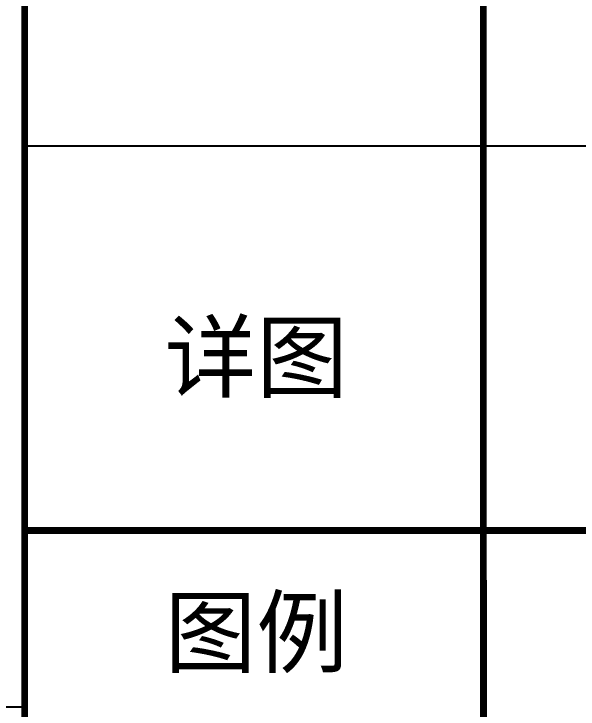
# Model space of a CAD drawing. Header units: millimetres. Extents: x -108767 to 78913, y -380878 to 1470.
# Drawn here: x -88543 to -84346, y -182777 to -177605 of the extents above; entities that cross this region are included whole.
import ezdxf

# ---------------------------------------------------------------- set-up
doc = ezdxf.new("R2010")
doc.units = ezdxf.units.MM
doc.header["$LTSCALE"] = 10
doc.layers.add('NW-01-wall(原有墙体)', color=255, linetype='Continuous')
doc.layers.add('NW-完成面（用于平面）', color=43, linetype='Continuous')
doc.styles.add('黑体', font='', dxfattribs={"width": 0.8, "height": 3})
doc.styles.get('黑体').set_extended_font_data('Microsoft YaHei')

msp = doc.modelspace()

# ---------------------------------------------------------------- linework, layer by layer
at = {"color": 1, "ltscale": 30}
msp.add_lwpolyline([(-105001.4, -182760.6), (-88463.9, -182760.6), (-88463.9, -171591), (-105001.4, -171591)], close=True, dxfattribs=at)
at = {"layer": 'NW-01-wall(原有墙体)', "ltscale": 30}
for p, q in [((-85050.8, -171591), (-85050.8, -194050.7)), ((-88463.9, -181448.3), (-70829.1, -181448.3))]:
    msp.add_line(p, q, dxfattribs=at)
at = {"layer": 'NW-完成面（用于平面）', "color": 2}
msp.add_line((-88463.9, -178585.8), (-70829.1, -178585.8), dxfattribs=at)
for points in [[(-88463.9, -171591, 50, 50, 0), (-88461.7, -194051.1, 10, 10, 0)], [(-85050.8, -171591, 50, 50, 0), (-85048.6, -194051.1, 10, 10, 0)], [(-88462.9, -181448.3, 50, 50, 0), (-70829.1, -181448.3, 10, 10, 0)]]:
    msp.add_lwpolyline(points, format="xyseb", dxfattribs=at)
for points in [[(-105001.4, -182760.6), (-88463.9, -182760.6), (-88463.9, -176512.5), (-105001.4, -176512.5)], [(-88463.9, -186385.8), (-105001.4, -186385.8), (-105001.4, -182760.6), (-88463.9, -182760.6)]]:
    msp.add_lwpolyline(points, close=True, dxfattribs=at)

# ---------------------------------------------------------------- texts
at = {"color": 40, "style": '黑体'}
for s, p in [('详图', (-87421.1, -180407.1)), ('图例', (-87421.1, -182455))]:
    msp.add_text(s, height=500, dxfattribs=at).set_placement(p)

doc.saveas('drawing.dxf')
